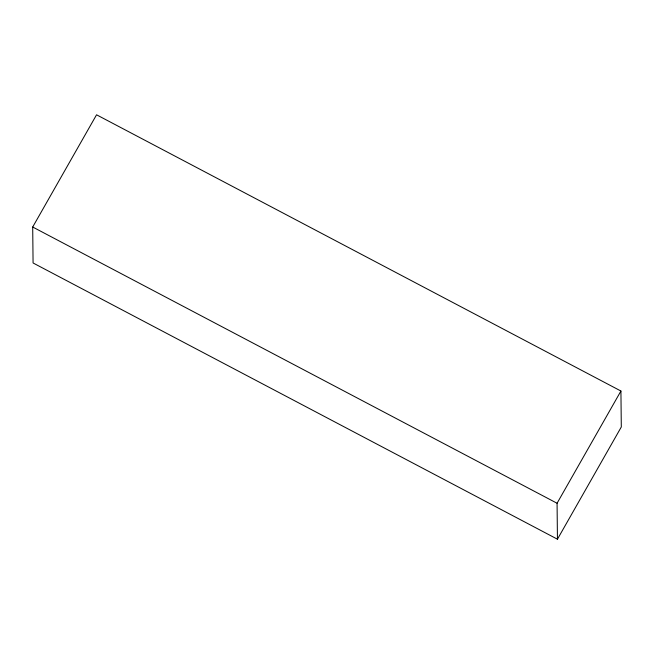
<?xml version="1.0" encoding="UTF-8"?>
<svg xmlns="http://www.w3.org/2000/svg" width="654" height="654" viewBox="0 0 654 654"><rect width="100%" height="100%" fill="white"/><g stroke="black" fill="none" stroke-linecap="round" stroke-linejoin="round"><path stroke-width="0.98" d="M32.7 227.02L96.555 114.793L620.924 391.027L621.3 426.98L557.445 539.207L33.076 262.973L32.7 227.02L557.069 503.253L557.445 539.207M557.069 503.253L620.924 391.027"/></g></svg>
